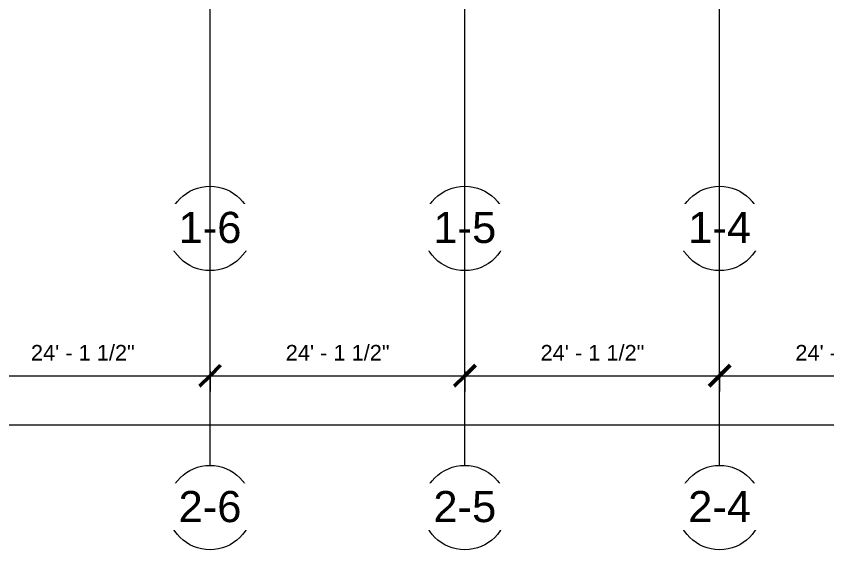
# Model space of a CAD drawing. Header units: inches. Extents: x 21341 to 27231, y -23509 to -20035.
# Drawn here: x 24603 to 25524, y -23509 to -22902 of the extents above; entities that cross this region are included whole.
import ezdxf

# ---------------------------------------------------------------- set-up
doc = ezdxf.new("R2010")
doc.units = ezdxf.units.IN
doc.header["$MEASUREMENT"] = 0
doc.linetypes.add('Grid Line 1_2_', pattern=[0.875, 0.5, -0.125, 0.125, -0.125])
for name, color, linetype, lineweight in [('A-ANNO-DIMS', 211, 'Continuous', 9), ('A-ANNO-DIMS-192', 211, 'Continuous', 9), ('S-GRID', 1, 'Continuous', 9), ('S-GRID-IDEN', 1, 'Continuous', 9)]:
    doc.layers.add(name, color=color, linetype=linetype, lineweight=lineweight)
doc.styles.add('Arial', font='arial.ttf', dxfattribs={"height": 35.407186})
doc.styles.add('Arial_1', font='arial.ttf', dxfattribs={"height": 17.703593})
doc.dimstyles.new('Linear_-_3_32__Arial_1', dxfattribs={"dimscale": 12, "dimtxt": 18, "dimasz": 2, "dimexe": 1.5, "dimexo": 1, "dimgap": 1, "dimtad": 1, "dimdec": 4, "dimrnd": 0.0625, "dimzin": 1, "dimdsep": 46, "dimlunit": 4, "dimtxsty": 'Arial_1', "dimblk1": 'OBLIQUE', "dimblk2": 'OBLIQUE', "dimsah": 1, "dimcen": 0.09, "dimdle": 1.5, "dimazin": 0, "dimtfac": 1, "dimtdec": 4, "dimtix": 1, "dimtmove": 0, "dimatfit": 3, "dimfxl": 1, "dimtvp": 1, "dimtfill": 1, "dimfrac": 2, "dimtolj": 1, "dimtzin": 0, "dimarcsym": 2})

# ---------------------------------------------------------------- blocks, each defined once
blk = doc.blocks.new('Grid - Grid Head - Circle-14747-First Floor Plan')
at = {"layer": 'S-GRID-IDEN'}
blk.add_circle((0, 0), 0.25, dxfattribs=at)
blk = doc.blocks.new('DIMBLOCK25-First Floor Plan')
at = {"layer": 'A-ANNO-DIMS-192', "lineweight": 50, "transparency": 16777216}
for p, q in [((24533.39, -23311.23), (24545.39, -23299.23)), ((24822.89, -23311.23), (24834.89, -23299.23)), ((24533.39, -23311.23), (24521.39, -23323.23)), ((24822.89, -23311.23), (24810.89, -23323.23))]:
    blk.add_line(p, q, dxfattribs=at)
at = {"layer": 'A-ANNO-DIMS-192', "transparency": 16777216}
for p, q in [((24533.39, -23306.26), (24533.39, -23329.23)), ((24533.39, -23311.23), (24533.39, -23306.26)), ((24822.89, -23306.26), (24822.89, -23329.23)), ((24822.89, -23311.23), (24822.89, -23306.26)), ((24533.39, -23311.23), (24822.89, -23311.23))]:
    blk.add_line(p, q, dxfattribs=at)
at = {"layer": 'A-ANNO-DIMS-192', "color": 0, "transparency": 16777216, "insert": (24619.43, -23276.27), "char_height": 17.7036, "width": 140.8985, "attachment_point": 1, "line_spacing_factor": 0.938532, "style": 'Arial_1', "bg_fill": 3, "box_fill_scale": 1.25, "bg_fill_color": 0, "bg_fill_transparency": 0}
blk.add_mtext('24\' - 1 1/2"', dxfattribs=at)
blk = doc.blocks.new('_Oblique')
at = {"color": 0, "linetype": 'ByBlock', "lineweight": -2}
blk.add_line((-0.5, -0.5), (0.5, 0.5), dxfattribs=at)
blk = doc.blocks.new('DIMBLOCK26-First Floor Plan')
at = {"layer": 'A-ANNO-DIMS-192', "lineweight": 50, "transparency": 16777216}
for p, q in [((24822.89, -23311.23), (24834.89, -23299.23)), ((25112.39, -23311.23), (25124.39, -23299.23)), ((24822.89, -23311.23), (24810.89, -23323.23)), ((25112.39, -23311.23), (25100.39, -23323.23))]:
    blk.add_line(p, q, dxfattribs=at)
at = {"layer": 'A-ANNO-DIMS-192', "transparency": 16777216}
for p, q in [((24822.89, -23306.26), (24822.89, -23329.23)), ((24822.89, -23311.23), (24822.89, -23306.26)), ((25112.39, -23306.26), (25112.39, -23329.23)), ((25112.39, -23311.23), (25112.39, -23306.26)), ((24822.89, -23311.23), (25112.39, -23311.23))]:
    blk.add_line(p, q, dxfattribs=at)
at = {"layer": 'A-ANNO-DIMS-192', "color": 0, "transparency": 16777216, "insert": (24908.93, -23276.27), "char_height": 17.7036, "width": 140.8985, "attachment_point": 1, "line_spacing_factor": 0.938532, "style": 'Arial_1', "bg_fill": 3, "box_fill_scale": 1.25, "bg_fill_color": 0, "bg_fill_transparency": 0}
blk.add_mtext('24\' - 1 1/2"', dxfattribs=at)
blk = doc.blocks.new('DIMBLOCK27-First Floor Plan')
at = {"layer": 'A-ANNO-DIMS-192', "lineweight": 50, "transparency": 16777216}
for p, q in [((25112.39, -23311.23), (25124.39, -23299.23)), ((25401.89, -23311.23), (25413.89, -23299.23)), ((25112.39, -23311.23), (25100.39, -23323.23)), ((25401.89, -23311.23), (25389.89, -23323.23))]:
    blk.add_line(p, q, dxfattribs=at)
at = {"layer": 'A-ANNO-DIMS-192', "transparency": 16777216}
for p, q in [((25112.39, -23306.26), (25112.39, -23329.23)), ((25112.39, -23311.23), (25112.39, -23306.26)), ((25401.89, -23306.26), (25401.89, -23329.23)), ((25401.89, -23311.23), (25401.89, -23306.26)), ((25112.39, -23311.23), (25401.89, -23311.23))]:
    blk.add_line(p, q, dxfattribs=at)
at = {"layer": 'A-ANNO-DIMS-192', "color": 0, "transparency": 16777216, "insert": (25198.43, -23276.27), "char_height": 17.7036, "width": 140.8985, "attachment_point": 1, "line_spacing_factor": 0.938532, "style": 'Arial_1', "bg_fill": 3, "box_fill_scale": 1.25, "bg_fill_color": 0, "bg_fill_transparency": 0}
blk.add_mtext('24\' - 1 1/2"', dxfattribs=at)
blk = doc.blocks.new('DIMBLOCK28-First Floor Plan')
at = {"layer": 'A-ANNO-DIMS-192', "lineweight": 50, "transparency": 16777216}
for p, q in [((25401.89, -23311.23), (25413.89, -23299.23)), ((25691.39, -23311.23), (25703.39, -23299.23)), ((25401.89, -23311.23), (25389.89, -23323.23)), ((25691.39, -23311.23), (25679.39, -23323.23))]:
    blk.add_line(p, q, dxfattribs=at)
at = {"layer": 'A-ANNO-DIMS-192', "transparency": 16777216}
for p, q in [((25401.89, -23306.26), (25401.89, -23329.23)), ((25401.89, -23311.23), (25401.89, -23306.26)), ((25691.39, -23306.26), (25691.39, -23329.23)), ((25691.39, -23311.23), (25691.39, -23306.26)), ((25401.89, -23311.23), (25691.39, -23311.23))]:
    blk.add_line(p, q, dxfattribs=at)
at = {"layer": 'A-ANNO-DIMS-192', "color": 0, "transparency": 16777216, "insert": (25487.93, -23276.27), "char_height": 17.7036, "width": 140.8985, "attachment_point": 1, "line_spacing_factor": 0.938532, "style": 'Arial_1', "bg_fill": 3, "box_fill_scale": 1.25, "bg_fill_color": 0, "bg_fill_transparency": 0}
blk.add_mtext('24\' - 1 1/2"', dxfattribs=at)
blk = doc.blocks.new('DIMBLOCK43-First Floor Plan')
at = {"layer": 'A-ANNO-DIMS-192', "transparency": 16777216}
for p, q in [((22799.39, -23329.24), (22799.39, -23385.3)), ((22799.39, -23367.3), (22799.39, -23329.24)), ((26281.39, -23329.24), (26281.39, -23385.3)), ((26281.39, -23367.3), (26281.39, -23329.24)), ((22781.39, -23367.3), (26299.39, -23367.3))]:
    blk.add_line(p, q, dxfattribs=at)
at = {"layer": 'A-ANNO-DIMS-192', "lineweight": 50, "transparency": 16777216}
for p, q in [((22799.39, -23367.3), (22811.39, -23355.3)), ((26281.39, -23367.3), (26293.39, -23355.3)), ((22799.39, -23367.3), (22787.39, -23379.3)), ((26281.39, -23367.3), (26269.39, -23379.3))]:
    blk.add_line(p, q, dxfattribs=at)
at = {"layer": 'A-ANNO-DIMS-192', "color": 0, "transparency": 16777216, "insert": (24495.39, -23332.34), "char_height": 17.704, "width": 108, "attachment_point": 1, "line_spacing_factor": 0.938532, "style": 'Arial_1', "bg_fill": 3, "box_fill_scale": 1.25, "bg_fill_color": 0, "bg_fill_transparency": 0}
blk.add_mtext('290\' - 2"', dxfattribs=at)

msp = doc.modelspace()

# ---------------------------------------------------------------- linework, layer by layer
at = {"layer": 'S-GRID', "linetype": 'Grid Line 1_2_'}
for p, q in [((24822.89023, -23095.79981), (24822.89023, -20550.05281)), ((25112.39023, -23095.79981), (25112.39023, -20550.05281)), ((25401.89023, -23095.79981), (25401.89023, -20550.05281))]:
    msp.add_line(p, q, dxfattribs=at)

# ---------------------------------------------------------------- block references
at = {"layer": 'S-GRID-IDEN', "xscale": 191.9999999999999, "yscale": 191.9999999999999, "zscale": 191.9999999999999}
for p in [(24822.89023, -23143.79981), (25112.39023, -23143.79981), (25401.89023, -23143.79981), (24822.89023, -23461.24119), (25112.39023, -23461.24119), (25401.89023, -23461.24119)]:
    msp.add_blockref('Grid - Grid Head - Circle-14747-First Floor Plan', p, dxfattribs=at)

# ---------------------------------------------------------------- next in the draw order: texts
at = {"layer": 'S-GRID-IDEN', "char_height": 35.407186, "width": 85.104, "attachment_point": 2, "line_spacing_factor": 0.938532, "style": 'Arial', "bg_fill": 3, "box_fill_scale": 1.25, "bg_fill_color": 0, "bg_fill_transparency": 0}
for s, insert in [('1-6', (24822.881, -23124.92608)), ('1-5', (25112.381, -23124.92608)), ('1-4', (25401.881, -23124.92608)), ('2-6', (24822.881, -23442.36746)), ('2-5', (25112.381, -23442.36746)), ('2-4', (25401.881, -23442.36746))]:
    msp.add_mtext(s, dxfattribs=dict(at, insert=insert))

# ---------------------------------------------------------------- next in the draw order: linework, layer by layer
at = {"layer": 'S-GRID', "linetype": 'Grid Line 1_2_'}
for p, q in [((24822.89023, -23413.24119), (24822.89023, -20902.42781)), ((25112.39023, -23413.24119), (25112.39023, -20902.42781)), ((25401.89023, -23413.24119), (25401.89023, -20902.42781))]:
    msp.add_line(p, q, dxfattribs=at)

# ---------------------------------------------------------------- next in the draw order: dimensions: what is measured, and where the dimension line sits
at = {"layer": 'A-ANNO-DIMS'}
dim = msp.add_linear_dim(base=(24822.89023, -23311.23099), p1=(24533.39023, -23294.26043), p2=(24822.89023, -23294.26043), dimstyle='Linear_-_3_32__Arial_1', override={"dimpost": '<>', "dimfxl": 289.5}, dxfattribs=at)
dim.commit()
dim.dimension.update_dxf_attribs({"geometry": 'DIMBLOCK25-First Floor Plan', "text_midpoint": (24678.14023, -23290.07729)})

# ---------------------------------------------------------------- next in the draw order: dimensions: what is measured, and where the dimension line sits
dim = msp.add_linear_dim(base=(25112.39023, -23311.23099), p1=(24822.89023, -23294.26043), p2=(25112.39023, -23294.26043), dimstyle='Linear_-_3_32__Arial_1', override={"dimpost": '<>', "dimfxl": 289.5}, dxfattribs=at)
dim.commit()
dim.dimension.update_dxf_attribs({"geometry": 'DIMBLOCK26-First Floor Plan', "text_midpoint": (24967.64023, -23290.07729)})

# ---------------------------------------------------------------- next in the draw order: dimensions: what is measured, and where the dimension line sits
dim = msp.add_linear_dim(base=(25401.89023, -23311.23099), p1=(25112.39023, -23294.26043), p2=(25401.89023, -23294.26043), dimstyle='Linear_-_3_32__Arial_1', override={"dimpost": '<>', "dimfxl": 289.5}, dxfattribs=at)
dim.commit()
dim.dimension.update_dxf_attribs({"geometry": 'DIMBLOCK27-First Floor Plan', "text_midpoint": (25257.14023, -23290.07729)})

# ---------------------------------------------------------------- next in the draw order: dimensions: what is measured, and where the dimension line sits
dim = msp.add_linear_dim(base=(25691.39023, -23311.23099), p1=(25401.89023, -23294.26043), p2=(25691.39023, -23294.26043), dimstyle='Linear_-_3_32__Arial_1', override={"dimpost": '<>', "dimfxl": 289.5}, dxfattribs=at)
dim.commit()
dim.dimension.update_dxf_attribs({"geometry": 'DIMBLOCK28-First Floor Plan', "text_midpoint": (25546.64023, -23290.07729)})

# ---------------------------------------------------------------- next in the draw order: dimensions: what is measured, and where the dimension line sits
dim = msp.add_linear_dim(base=(26281.39023, -23367.30155), p1=(22799.39023, -23317.24119), p2=(26281.39023, -23317.24119), dimstyle='Linear_-_3_32__Arial_1', override={"dimpost": '<>', "dimfxl": 3482}, dxfattribs=at)
dim.commit()
dim.dimension.update_dxf_attribs({"geometry": 'DIMBLOCK43-First Floor Plan', "text_midpoint": (24540.39023, -23346.26257)})

doc.saveas('drawing.dxf')
